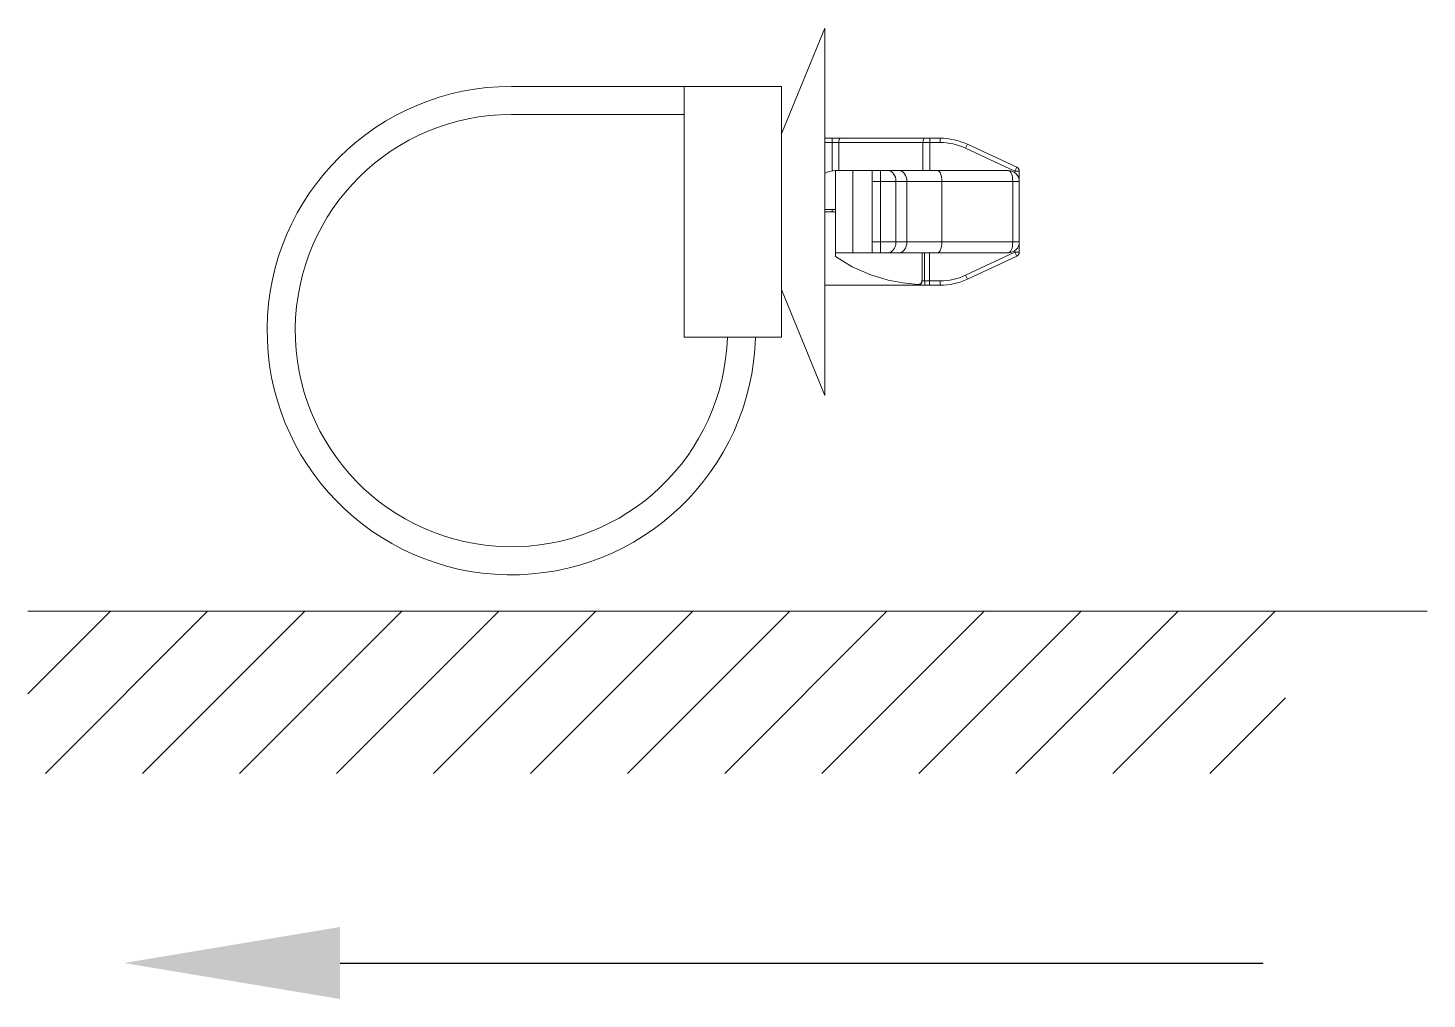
# Model space of a CAD drawing. Header units: inches. Extents: x 47316 to 59086, y 3141 to 11743.
# Drawn here: x 53884.11 to 53906.77, y 10143.88 to 10159.6 of the extents above; entities that cross this region are included whole.
import ezdxf

# ---------------------------------------------------------------- set-up
doc = ezdxf.new("R2010")
doc.units = ezdxf.units.IN
doc.header["$MEASUREMENT"] = 0

msp = doc.modelspace()

# ---------------------------------------------------------------- linework, layer by layer
at = {"color": 0, "linetype": 'ByBlock', "lineweight": 15, "ltscale": 0.132311}
for p, q in [((53896.315, 10157.889), (53897.015, 10159.604)), ((53896.315, 10155.369), (53897.015, 10153.654))]:
    msp.add_line(p, q, dxfattribs=at)
at = {"color": 0, "linetype": 'ByBlock', "lineweight": 15, "ltscale": 0.425}
msp.add_line((53897.015, 10159.604), (53897.015, 10153.654), dxfattribs=at)
at = {"color": 0, "linetype": 'ByBlock', "lineweight": 15, "ltscale": 0.2}
for p, q in [((53894.74, 10158.659), (53891.94, 10158.659)), ((53894.74, 10158.204), (53891.94, 10158.204))]:
    msp.add_line(p, q, dxfattribs=at)
at = {"color": 0, "linetype": 'ByBlock', "lineweight": 15, "ltscale": 0.289999}
msp.add_line((53894.74, 10158.659), (53894.74, 10154.599), dxfattribs=at)
at = {"color": 0, "linetype": 'ByBlock', "lineweight": 15, "ltscale": 0.1125}
for p, q in [((53894.74, 10158.659), (53896.315, 10158.659)), ((53894.74, 10154.599), (53896.315, 10154.599))]:
    msp.add_line(p, q, dxfattribs=at)
at = {"color": 0, "linetype": 'ByBlock', "lineweight": 15, "ltscale": 0.096026}
for p, q in [((53896.315, 10158.659), (53896.315, 10157.315)), ((53896.315, 10155.944), (53896.315, 10154.599))]:
    msp.add_line(p, q, dxfattribs=at)
at = {"color": 0, "linetype": 'ByBlock', "lineweight": 15, "ltscale": 0.008443}
for p, q in [((53897.133, 10157.819), (53897.015, 10157.819)), ((53897.133, 10157.749), (53897.015, 10157.749))]:
    msp.add_line(p, q, dxfattribs=at)
at = {"color": 0, "linetype": 'ByBlock', "lineweight": 15, "ltscale": 0.005}
for p, q in [((53897.133, 10157.749), (53897.133, 10157.819)), ((53898.717, 10157.749), (53898.717, 10157.819)), ((53898.882, 10157.749), (53898.882, 10157.819)), ((53899.296, 10157.657), (53899.326, 10157.721)), ((53900.095, 10157.285), (53900.124, 10157.348)), ((53900.095, 10157.285), (53900.165, 10157.285)), ((53900.095, 10155.974), (53900.165, 10155.974)), ((53900.095, 10155.974), (53900.124, 10155.911)), ((53899.296, 10155.601), (53899.326, 10155.538)), ((53898.711, 10155.509), (53898.711, 10155.439)), ((53898.882, 10155.509), (53898.882, 10155.439))]:
    msp.add_line(p, q, dxfattribs=at)
at = {"color": 0, "linetype": 'ByBlock', "lineweight": 15, "ltscale": 0.009488}
msp.add_line((53897.266, 10157.819), (53897.133, 10157.819), dxfattribs=at)
at = {"color": 0, "linetype": 'ByBlock', "lineweight": 15, "ltscale": 0.032832}
msp.add_line((53897.133, 10157.29), (53897.133, 10157.749), dxfattribs=at)
at = {"color": 0, "linetype": 'ByBlock', "lineweight": 15, "ltscale": 0.007906}
msp.add_line((53897.244, 10157.749), (53897.133, 10157.749), dxfattribs=at)
at = {"color": 0, "linetype": 'ByBlock', "lineweight": 15, "ltscale": 0.097302}
for p, q in [((53898.606, 10157.749), (53897.244, 10157.749)), ((53898.628, 10157.819), (53897.266, 10157.819))]:
    msp.add_line(p, q, dxfattribs=at)
at = {"color": 0, "linetype": 'ByBlock', "lineweight": 15, "ltscale": 0.0325}
for p, q in [((53897.244, 10157.294), (53897.244, 10157.749)), ((53898.606, 10157.749), (53898.606, 10157.294)), ((53898.717, 10157.749), (53898.717, 10157.294)), ((53898.633, 10155.964), (53898.633, 10155.509)), ((53898.711, 10155.964), (53898.711, 10155.509))]:
    msp.add_line(p, q, dxfattribs=at)
at = {"color": 0, "linetype": 'ByBlock', "lineweight": 15, "ltscale": 0.007907}
msp.add_line((53898.717, 10157.749), (53898.606, 10157.749), dxfattribs=at)
at = {"color": 0, "linetype": 'ByBlock', "lineweight": 15, "ltscale": 0.006325}
msp.add_line((53898.717, 10157.819), (53898.628, 10157.819), dxfattribs=at)
at = {"color": 0, "linetype": 'ByBlock', "lineweight": 15, "ltscale": 0.011804}
for p, q in [((53898.717, 10157.819), (53898.882, 10157.819)), ((53898.717, 10157.749), (53898.882, 10157.749))]:
    msp.add_line(p, q, dxfattribs=at)
at = {"color": 0, "linetype": 'ByBlock', "lineweight": 15, "ltscale": 0.062941}
for p, q in [((53900.095, 10157.285), (53899.296, 10157.657)), ((53899.296, 10155.601), (53900.095, 10155.974))]:
    msp.add_line(p, q, dxfattribs=at)
at = {"color": 0, "linetype": 'ByBlock', "lineweight": 15, "ltscale": 0.062942}
for p, q in [((53900.124, 10157.348), (53899.326, 10157.721)), ((53899.326, 10155.538), (53900.124, 10155.911))]:
    msp.add_line(p, q, dxfattribs=at)
at = {"color": 0, "linetype": 'ByBlock', "lineweight": 15, "ltscale": 0.097948}
msp.add_line((53896.315, 10157.315), (53896.315, 10155.944), dxfattribs=at)
at = {"color": 0, "linetype": 'ByBlock', "lineweight": 15, "ltscale": 0.02}
for p, q in [((53897.19, 10157.294), (53897.47, 10157.294)), ((53897.19, 10155.964), (53897.47, 10155.964))]:
    msp.add_line(p, q, dxfattribs=at)
at = {"color": 0, "linetype": 'ByBlock', "lineweight": 15, "ltscale": 0.095}
for p, q in [((53897.19, 10157.294), (53897.19, 10155.964)), ((53897.47, 10157.294), (53897.47, 10155.964))]:
    msp.add_line(p, q, dxfattribs=at)
at = {"color": 0, "linetype": 'ByBlock', "lineweight": 15, "ltscale": 0.022501}
for p, q in [((53897.47, 10157.294), (53897.785, 10157.294)), ((53897.47, 10155.964), (53897.785, 10155.964))]:
    msp.add_line(p, q, dxfattribs=at)
at = {"color": 0, "linetype": 'ByBlock', "lineweight": 15, "ltscale": 0.009364}
for p, q in [((53897.785, 10157.294), (53897.916, 10157.294)), ((53897.785, 10157.119), (53897.916, 10157.119)), ((53897.916, 10156.139), (53897.785, 10156.139)), ((53897.916, 10155.964), (53897.785, 10155.964))]:
    msp.add_line(p, q, dxfattribs=at)
at = {"color": 0, "linetype": 'ByBlock', "lineweight": 15, "ltscale": 0.0125}
for p, q in [((53897.785, 10157.119), (53897.785, 10157.294)), ((53897.916, 10157.119), (53897.916, 10157.294)), ((53897.19, 10156.664), (53897.015, 10156.664)), ((53897.19, 10156.629), (53897.015, 10156.629)), ((53897.785, 10155.964), (53897.785, 10156.139)), ((53897.916, 10155.964), (53897.916, 10156.139))]:
    msp.add_line(p, q, dxfattribs=at)
at = {"color": 0, "linetype": 'ByBlock', "lineweight": 15, "ltscale": 0.009006}
for p, q in [((53898.042, 10157.294), (53897.916, 10157.294)), ((53898.042, 10155.964), (53897.916, 10155.964))]:
    msp.add_line(p, q, dxfattribs=at)
at = {"color": 0, "linetype": 'ByBlock', "lineweight": 15, "ltscale": 0.012637}
for p, q in [((53898.219, 10157.294), (53898.042, 10157.294)), ((53898.345, 10157.119), (53898.168, 10157.119)), ((53898.168, 10156.139), (53898.345, 10156.139)), ((53898.042, 10155.964), (53898.219, 10155.964))]:
    msp.add_line(p, q, dxfattribs=at)
at = {"color": 0, "linetype": 'ByBlock', "lineweight": 15, "ltscale": 0.04455}
for p, q in [((53898.843, 10157.294), (53898.219, 10157.294)), ((53898.843, 10155.964), (53898.219, 10155.964))]:
    msp.add_line(p, q, dxfattribs=at)
at = {"color": 0, "linetype": 'ByBlock', "lineweight": 15, "ltscale": 0.081943}
for p, q in [((53899.99, 10157.294), (53898.843, 10157.294)), ((53900.059, 10157.119), (53898.912, 10157.119)), ((53900.059, 10156.139), (53898.912, 10156.139)), ((53899.99, 10155.964), (53898.843, 10155.964))]:
    msp.add_line(p, q, dxfattribs=at)
at = {"color": 0, "linetype": 'ByBlock', "lineweight": 15, "ltscale": 0.001816}
for p, q in [((53900.095, 10157.285), (53900.095, 10157.259)), ((53900.095, 10155.999), (53900.095, 10155.974))]:
    msp.add_line(p, q, dxfattribs=at)
at = {"color": 0, "linetype": 'ByBlock', "lineweight": 15, "ltscale": 0.011816}
for p, q in [((53900.165, 10157.285), (53900.165, 10157.119)), ((53900.165, 10156.139), (53900.165, 10155.974))]:
    msp.add_line(p, q, dxfattribs=at)
at = {"color": 0, "linetype": 'ByBlock', "lineweight": 15, "ltscale": 0.07}
for p, q in [((53897.785, 10157.119), (53897.785, 10156.139)), ((53897.916, 10157.119), (53897.916, 10156.139)), ((53898.168, 10157.119), (53898.168, 10156.139)), ((53898.345, 10157.119), (53898.345, 10156.139)), ((53898.912, 10157.119), (53898.912, 10156.139)), ((53900.059, 10157.119), (53900.059, 10156.139)), ((53900.165, 10157.119), (53900.165, 10156.139))]:
    msp.add_line(p, q, dxfattribs=at)
at = {"color": 0, "linetype": 'ByBlock', "lineweight": 15, "ltscale": 0.018011}
for p, q in [((53898.168, 10157.119), (53897.916, 10157.119)), ((53898.168, 10156.139), (53897.916, 10156.139))]:
    msp.add_line(p, q, dxfattribs=at)
at = {"color": 0, "linetype": 'ByBlock', "lineweight": 15, "ltscale": 0.0405}
for p, q in [((53898.912, 10157.119), (53898.345, 10157.119)), ((53898.912, 10156.139), (53898.345, 10156.139))]:
    msp.add_line(p, q, dxfattribs=at)
at = {"color": 0, "linetype": 'ByBlock', "lineweight": 15, "ltscale": 0.007544}
for p, q in [((53900.165, 10157.119), (53900.059, 10157.119)), ((53900.165, 10156.139), (53900.059, 10156.139))]:
    msp.add_line(p, q, dxfattribs=at)
at = {"color": 0, "linetype": 'ByBlock', "lineweight": 15, "ltscale": 0.0025}
msp.add_line((53897.133, 10156.629), (53897.133, 10156.664), dxfattribs=at)
at = {"color": 0, "linetype": 'ByBlock', "lineweight": 15, "ltscale": 0.004339}
msp.add_line((53897.19, 10155.964), (53897.19, 10155.904), dxfattribs=at)
at = {"color": 0, "linetype": 'ByBlock', "lineweight": 15, "ltscale": 0.1}
msp.add_line((53897.19, 10155.964), (53898.59, 10155.964), dxfattribs=at)
at = {"color": 0, "linetype": 'ByBlock', "lineweight": 15}
for p, q in [((53897.19, 10155.904), (53897.459, 10155.737)), ((53897.459, 10155.737), (53897.745, 10155.61)), ((53897.745, 10155.61), (53898.042, 10155.521)), ((53898.042, 10155.521), (53898.279, 10155.476)), ((53898.279, 10155.476), (53898.52, 10155.45))]:
    msp.add_line(p, q, dxfattribs=at)
at = {"color": 0, "linetype": 'ByBlock', "lineweight": 15, "ltscale": 0.031953}
msp.add_line((53898.59, 10155.964), (53898.59, 10155.517), dxfattribs=at)
at = {"color": 0, "linetype": 'ByBlock', "lineweight": 15, "ltscale": 0.003059}
msp.add_line((53898.633, 10155.964), (53898.59, 10155.964), dxfattribs=at)
at = {"color": 0, "linetype": 'ByBlock', "lineweight": 15, "ltscale": 0.000233459}
msp.add_line((53898.636, 10155.964), (53898.633, 10155.964), dxfattribs=at)
at = {"color": 0, "linetype": 'ByBlock', "lineweight": 15, "ltscale": 0.005363}
msp.add_line((53898.711, 10155.964), (53898.636, 10155.964), dxfattribs=at)
at = {"color": 0, "linetype": 'ByBlock', "lineweight": 15, "ltscale": 0.107719}
msp.add_line((53898.523, 10155.439), (53897.015, 10155.439), dxfattribs=at)
at = {"color": 0, "linetype": 'ByBlock', "lineweight": 15, "ltscale": 0.000715637}
msp.add_line((53898.52, 10155.45), (53898.52, 10155.44), dxfattribs=at)
at = {"color": 0, "linetype": 'ByBlock', "lineweight": 15, "ltscale": 0.00896}
msp.add_line((53898.523, 10155.439), (53898.648, 10155.439), dxfattribs=at)
at = {"color": 0, "linetype": 'ByBlock', "lineweight": 15, "ltscale": 0.000495148}
msp.add_line((53898.59, 10155.517), (53898.59, 10155.51), dxfattribs=at)
at = {"color": 0, "linetype": 'ByBlock', "lineweight": 15, "ltscale": 9.0198e-05}
msp.add_line((53898.59, 10155.51), (53898.591, 10155.509), dxfattribs=at)
at = {"color": 0, "linetype": 'ByBlock', "lineweight": 15, "ltscale": 0.002986}
msp.add_line((53898.591, 10155.509), (53898.633, 10155.509), dxfattribs=at)
at = {"color": 0, "linetype": 'ByBlock', "lineweight": 15, "ltscale": 0.005597}
msp.add_line((53898.633, 10155.509), (53898.711, 10155.509), dxfattribs=at)
at = {"color": 0, "linetype": 'ByBlock', "lineweight": 15, "ltscale": 0.004477}
msp.add_line((53898.648, 10155.439), (53898.711, 10155.439), dxfattribs=at)
at = {"color": 0, "linetype": 'ByBlock', "lineweight": 15, "ltscale": 0.012206}
for p, q in [((53898.882, 10155.509), (53898.711, 10155.509)), ((53898.882, 10155.439), (53898.711, 10155.439))]:
    msp.add_line(p, q, dxfattribs=at)
at = {"color": 0, "lineweight": 15}
for p, q in [((53884.112, 10150.162, 0), (53906.768, 10150.162, 0)), ((53884.112, 10148.823, 0), (53885.451, 10150.162, 0)), ((53884.394, 10147.533, 0), (53887.022, 10150.162, 0)), ((53885.966, 10147.533, 0), (53888.594, 10150.162, 0)), ((53887.537, 10147.533, 0), (53890.165, 10150.162, 0)), ((53889.109, 10147.533, 0), (53891.737, 10150.162, 0)), ((53890.68, 10147.533, 0), (53893.309, 10150.162, 0)), ((53892.252, 10147.533, 0), (53894.88, 10150.162, 0)), ((53893.823, 10147.533, 0), (53896.452, 10150.162, 0)), ((53895.395, 10147.533, 0), (53898.023, 10150.162, 0)), ((53896.967, 10147.533, 0), (53899.595, 10150.162, 0)), ((53898.538, 10147.533, 0), (53901.166, 10150.162, 0)), ((53900.11, 10147.533, 0), (53902.738, 10150.162, 0)), ((53901.681, 10147.533, 0), (53904.309, 10150.162, 0)), ((53903.253, 10147.533, 0), (53904.475, 10148.755, 0))]:
    msp.add_line(p, q, dxfattribs=at)
msp.add_line((53889.167, 10144.463), (53904.115, 10144.463))
at = {"color": 0, "linetype": 'ByBlock', "lineweight": 15}
for centre, radius, start, end in [((53891.94, 10154.704), 3.955, 90, 358.4787), ((53891.94, 10154.704), 3.5, 90, 358.2809), ((53898.882, 10156.769), 1.05, 64.9831, 90), ((53898.882, 10156.769), 0.98, 64.9831, 90), ((53897.19, 10156.944), 0.35, 90, 120), ((53899.99, 10157.119), 0.175, 0, 90), ((53900.095, 10157.285), 0.07, 0, 64.9831), ((53899.99, 10156.139), 0.175, 270, 0), ((53900.095, 10155.974), 0.07, 295.0169, 0), ((53898.882, 10156.489), 0.98, 270, 295.0169), ((53898.524, 10155.515), 0.0652, 265.9237, 1.6006), ((53898.52, 10155.51), 0.0699, 269.9427, 359.9426), ((53898.522, 10155.442), 0.00303, 225.6094, 288.8376), ((53898.882, 10156.489), 1.05, 270, 295.0169)]:
    msp.add_arc(centre, radius, start, end, dxfattribs=at)
at = {"color": 0, "linetype": 'ByBlock', "lineweight": 15, "extrusion": (0, 0, -1)}
for centre, major_axis, ratio, start_param, end_param in [((53897.266, 10157.749), (0, -0.07), 0.316228, 1.570796, 3.141593), ((53898.628, 10157.749), (0, -0.07), 0.316228, 1.570796, 3.141593), ((53898.042, 10157.119), (0, -0.175), 0.720438, 3.141593, 4.712389), ((53898.219, 10157.119), (0, -0.175), 0.720438, 3.141593, 4.712389), ((53898.843, 10157.119), (0, -0.175), 0.396439, 3.141593, 4.712389), ((53899.99, 10157.119), (0, -0.175), 0.396439, 3.141593, 4.712389), ((53898.042, 10156.139), (0, -0.175), 0.720438, 4.712389, 6.283185), ((53898.219, 10156.139), (0, -0.175), 0.720438, 4.712389, 6.283185), ((53898.843, 10156.139), (0, -0.175), 0.396439, 4.712389, 6.283185), ((53899.99, 10156.139), (0, -0.175), 0.396439, 4.712389, 6.283185), ((53898.523, 10155.509), (0, 0.07), 0.97071, 1.570796, 3.141593), ((53898.648, 10155.509), (0, 0.07), 0.22389, 3.141593, 4.712389)]:
    msp.add_ellipse(centre, major_axis=major_axis, ratio=ratio, start_param=start_param, end_param=end_param, dxfattribs=at)
msp.add_solid([(53889.167, 10143.88), (53885.667, 10144.463), (53889.167, 10145.046)])

doc.saveas('drawing.dxf')
